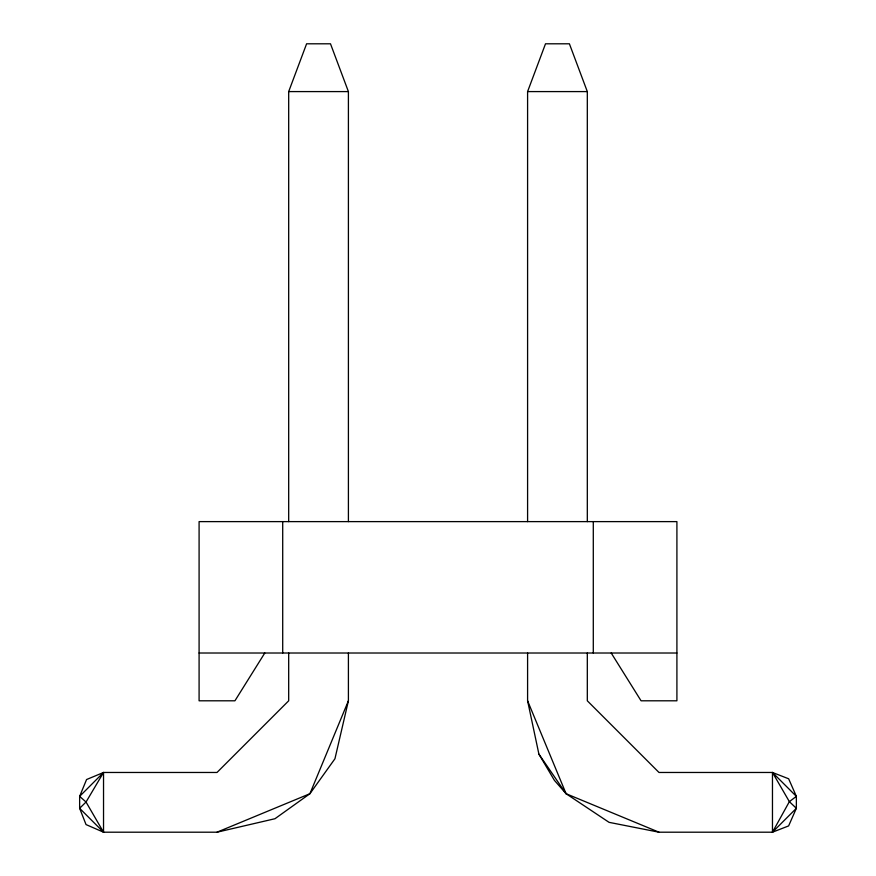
<?xml version="1.0" encoding="UTF-8"?>
<svg xmlns="http://www.w3.org/2000/svg" width="876" height="876" viewBox="0 0 876 876"><rect width="100%" height="100%" fill="white"/><g stroke="black" fill="none" stroke-linecap="round" stroke-linejoin="round"><path stroke-width="1.31" d="M348.407 653.014L348.407 700.8L334.939 758.769L309.918 793.711L274.976 818.721L217.007 832.2L103.532 832.2L86.034 824.579L79.639 808.307L79.639 796.361L86.571 779.53L103.532 772.468L217.007 772.468L288.686 700.8L288.686 653.014M288.686 521.614L288.686 91.586L306.6 43.8L330.493 43.8L348.407 91.586L348.407 521.614M527.593 521.614L527.593 91.586L545.507 43.8L569.4 43.8L587.314 91.586L587.314 521.614M348.407 700.8L309.918 793.711L217.007 832.2M527.593 653.014L527.593 700.8L538.904 754.127L554.409 780.352L566.082 793.711L609.072 822.345L658.993 832.2L772.468 832.2L789.364 801.649L796.361 796.361L788.652 778.786L772.468 772.468L658.993 772.468L587.314 700.8L587.314 653.014M103.532 772.468L86.034 802.022L79.639 808.307L103.532 832.2L103.532 772.468L79.639 796.361L86.034 802.022L103.532 832.2M264.793 653.014L234.932 700.8L199.093 700.8L199.093 521.614L676.907 521.614L676.907 700.8L641.068 700.8L611.207 653.014M772.468 832.2L796.361 808.307L796.361 796.361L772.468 772.468L772.468 832.2L788.619 825.915L796.361 808.307L789.364 801.649L772.468 772.468M288.686 91.586L348.407 91.586M527.593 91.586L587.314 91.586M199.093 653.014L676.907 653.014M538.904 754.127L566.082 793.711L658.993 832.2M527.593 700.8L566.082 793.711M593.293 521.614L593.293 653.014M282.707 521.614L282.707 653.014"/></g></svg>
